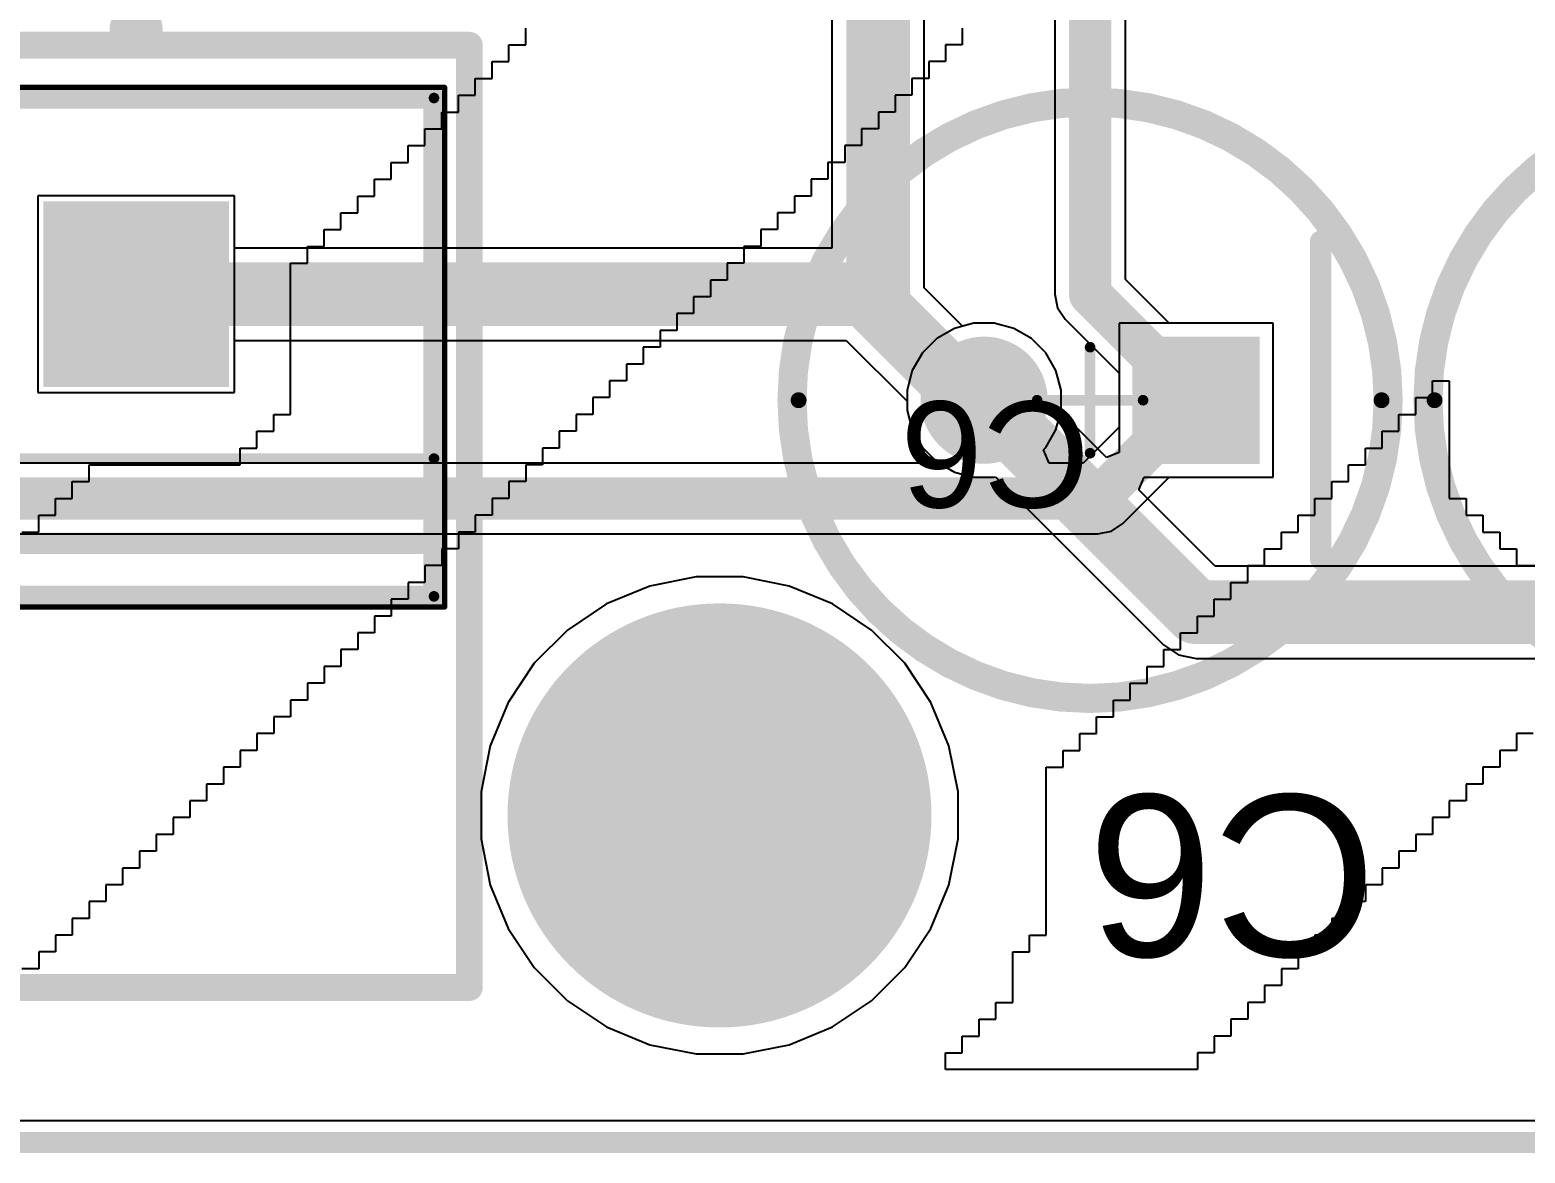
# Model space of a CAD drawing. Header units: inches. Extents: x 1.37 to 7.44, y 1.69 to 5.2.
# Drawn here: x 1.693 to 2.248, y 2.909 to 3.326 of the extents above; entities that cross this region are included whole.
import ezdxf

# ---------------------------------------------------------------- set-up
doc = ezdxf.new("R2010")
doc.units = ezdxf.units.IN
doc.header["$MEASUREMENT"] = 0
for name, color, linetype in [('Board', 216, 'Continuous'), ('Bottom Layer', 5, 'Continuous'), ('Bottom Overlay', 54, 'Continuous'), ('Bottom Solder', 6, 'Continuous'), ('Mechanical 1', 6, 'Continuous'), ('Multi-Layer', 9, 'Continuous'), ('Pad Holes', 156, 'Continuous'), ('Top 3D Body', 56, 'Continuous'), ('Top Assembly', 56, 'Continuous'), ('Top Component Center', 56, 'Continuous'), ('Top Courtyard', 56, 'Continuous'), ('Top Layer', 1, 'Continuous'), ('Top Overlay', 2, 'Continuous'), ('Top Solder', 216, 'Continuous')]:
    doc.layers.add(name, color=color, linetype=linetype)
doc.styles.add('Arial', font='', dxfattribs={"height": 0.2})
doc.styles.get('Arial').set_extended_font_data('Arial')

# ---------------------------------------------------------------- blocks, each defined once
blk = doc.blocks.new('NDE0003A_61')
at = {"layer": 'Bottom Layer'}
blk.add_hatch(color=5, dxfattribs=at).paths.add_polyline_path([(-0.1315, 0.0315), (-0.0685, 0.0315), (-0.0685, -0.0315), (-0.1315, -0.0315)])
h = blk.add_hatch(color=5, dxfattribs=at)
edge = h.paths.add_edge_path()
edge.add_arc((0, 0), 0.0315, 0, 360)
h = blk.add_hatch(color=5, dxfattribs=at)
edge = h.paths.add_edge_path()
edge.add_arc((0.1, 0), 0.0315, 0, 360)
at = {"layer": 'Bottom Solder'}
blk.add_hatch(color=6, dxfattribs=at).paths.add_polyline_path([(-0.13445, 0.03445), (-0.06555, 0.03445), (-0.06555, -0.03445), (-0.13445, -0.03445)])
h = blk.add_hatch(color=6, dxfattribs=at)
edge = h.paths.add_edge_path()
edge.add_arc((0, 0), 0.03445, 0, 360)
h = blk.add_hatch(color=6, dxfattribs=at)
edge = h.paths.add_edge_path()
edge.add_arc((0.1, 0), 0.03445, 0, 360)
at = {"layer": 'Multi-Layer'}
blk.add_hatch(color=9, dxfattribs=at).paths.add_polyline_path([(-0.1315, 0.0315), (-0.0685, 0.0315), (-0.0685, -0.0315), (-0.1315, -0.0315)])
h = blk.add_hatch(color=9, dxfattribs=at)
edge = h.paths.add_edge_path()
edge.add_arc((0, 0), 0.0315, 0, 360)
h = blk.add_hatch(color=9, dxfattribs=at)
edge = h.paths.add_edge_path()
edge.add_arc((0.1, 0), 0.0315, 0, 360)
at = {"layer": 'Pad Holes'}
h = blk.add_hatch(color=7, dxfattribs=at)
edge = h.paths.add_edge_path()
edge.add_arc((-0.1, 0), 0.01969, 0, 360)
h = blk.add_hatch(color=7, dxfattribs=at)
edge = h.paths.add_edge_path()
edge.add_arc((0, 0), 0.01969, 0, 360)
h = blk.add_hatch(color=7, dxfattribs=at)
edge = h.paths.add_edge_path()
edge.add_arc((0.1, 0), 0.01969, 0, 360)
at = {"layer": 'Top Layer'}
blk.add_hatch(color=1, dxfattribs=at).paths.add_polyline_path([(-0.1315, 0.0315), (-0.0685, 0.0315), (-0.0685, -0.0315), (-0.1315, -0.0315)])
h = blk.add_hatch(color=1, dxfattribs=at)
edge = h.paths.add_edge_path()
edge.add_arc((0, 0), 0.0315, 0, 360)
h = blk.add_hatch(color=1, dxfattribs=at)
edge = h.paths.add_edge_path()
edge.add_arc((0.1, 0), 0.0315, 0, 360)
at = {"layer": 'Top Solder'}
blk.add_hatch(color=216, dxfattribs=at).paths.add_polyline_path([(-0.13445, 0.03445), (-0.06555, 0.03445), (-0.06555, -0.03445), (-0.13445, -0.03445)])
h = blk.add_hatch(color=216, dxfattribs=at)
edge = h.paths.add_edge_path()
edge.add_arc((0, 0), 0.03445, 0, 360)
h = blk.add_hatch(color=216, dxfattribs=at)
edge = h.paths.add_edge_path()
edge.add_arc((0.1, 0), 0.03445, 0, 360)
at = {"layer": 'Top 3D Body'}
for points in [[(0.21063, 0.1122, 0.00394, 0.00394, 0), (-0.21063, 0.1122, 0.00394, 0.00394, 0)], [(-0.21063, 0.1122, 0.00394, 0.00394, 0), (-0.21063, -0.07283, 0.00394, 0.00394, 0)], [(0.21063, 0.1122, 0.00394, 0.00394, 0), (0.21063, -0.07283, 0.00394, 0.00394, 0)], [(0.21063, 0.06102, 0.00394, 0.00394, 0), (-0.21063, 0.06102, 0.00394, 0.00394, 0)], [(0.21063, -0.07283, 0.00394, 0.00394, 0), (-0.21063, -0.07283, 0.00394, 0.00394, 0)]]:
    blk.add_lwpolyline(points, format="xyseb", dxfattribs=at)
for points in [[(-0.21161, 0.1122, 0.00197, 0.00197, 1), (-0.20965, 0.1122, 0.00197, 0.00197, 1)], [(-0.21161, 0.1122, 0.00197, 0.00197, 1), (-0.20965, 0.1122, 0.00197, 0.00197, 1)], [(0.20965, 0.1122, 0.00197, 0.00197, 1), (0.21161, 0.1122, 0.00197, 0.00197, 1)], [(0.20965, 0.1122, 0.00197, 0.00197, 1), (0.21161, 0.1122, 0.00197, 0.00197, 1)], [(-0.21161, 0.06102, 0.00197, 0.00197, 1), (-0.20965, 0.06102, 0.00197, 0.00197, 1)], [(0.20965, 0.06102, 0.00197, 0.00197, 1), (0.21161, 0.06102, 0.00197, 0.00197, 1)], [(-0.21161, -0.07283, 0.00197, 0.00197, 1), (-0.20965, -0.07283, 0.00197, 0.00197, 1)], [(-0.21161, -0.07283, 0.00197, 0.00197, 1), (-0.20965, -0.07283, 0.00197, 0.00197, 1)], [(0.20965, -0.07283, 0.00197, 0.00197, 1), (0.21161, -0.07283, 0.00197, 0.00197, 1)], [(0.20965, -0.07283, 0.00197, 0.00197, 1), (0.21161, -0.07283, 0.00197, 0.00197, 1)]]:
    blk.add_lwpolyline(points, format="xyseb", close=True, dxfattribs=at)
at = {"layer": 'Top Courtyard'}
for points in [[(-0.21457, 0.11614, 0.00197, 0.00197, 0), (-0.21457, -0.07677, 0.00197, 0.00197, 0)], [(0.21457, 0.11614, 0.00197, 0.00197, 0), (-0.21457, 0.11614, 0.00197, 0.00197, 0)], [(0.21457, 0.11614, 0.00197, 0.00197, 0), (0.21457, -0.07677, 0.00197, 0.00197, 0)], [(0, 0.01969, 0.00394, 0.00394, 0), (0, -0.01969, 0.00394, 0.00394, 0)], [(0.01969, 0, 0.00394, 0.00394, 0), (-0.01969, 0, 0.00394, 0.00394, 0)], [(0.21457, -0.07677, 0.00197, 0.00197, 0), (-0.21457, -0.07677, 0.00197, 0.00197, 0)]]:
    blk.add_lwpolyline(points, format="xyseb", dxfattribs=at)
for points in [[(-0.21506, 0.11614, 0.000984, 0.000984, 1), (-0.21407, 0.11614, 0.000984, 0.000984, 1)], [(-0.21506, 0.11614, 0.000984, 0.000984, 1), (-0.21407, 0.11614, 0.000984, 0.000984, 1)], [(0.21407, 0.11614, 0.000984, 0.000984, 1), (0.21506, 0.11614, 0.000984, 0.000984, 1)], [(0.21407, 0.11614, 0.000984, 0.000984, 1), (0.21506, 0.11614, 0.000984, 0.000984, 1)], [(-0.00098, 0.01969, 0.00197, 0.00197, 1), (0.00098, 0.01969, 0.00197, 0.00197, 1)], [(-0.02067, 0, 0.00197, 0.00197, 1), (-0.0187, 0, 0.00197, 0.00197, 1)], [(0.0187, 0, 0.00197, 0.00197, 1), (0.02067, 0, 0.00197, 0.00197, 1)], [(-0.00098, -0.01969, 0.00197, 0.00197, 1), (0.00098, -0.01969, 0.00197, 0.00197, 1)], [(-0.21506, -0.07677, 0.000984, 0.000984, 1), (-0.21407, -0.07677, 0.000984, 0.000984, 1)], [(-0.21506, -0.07677, 0.000984, 0.000984, 1), (-0.21407, -0.07677, 0.000984, 0.000984, 1)], [(0.21407, -0.07677, 0.000984, 0.000984, 1), (0.21506, -0.07677, 0.000984, 0.000984, 1)], [(0.21407, -0.07677, 0.000984, 0.000984, 1), (0.21506, -0.07677, 0.000984, 0.000984, 1)]]:
    blk.add_lwpolyline(points, format="xyseb", close=True, dxfattribs=at)
at = {"layer": 'Top Overlay'}
for points in [[(0.21063, 0.1122, 0.00787, 0.00787, 0), (-0.21063, 0.1122, 0.00787, 0.00787, 0)], [(-0.21063, 0.1122, 0.00787, 0.00787, 0), (-0.21063, -0.07283, 0.00787, 0.00787, 0)], [(0.21063, 0.1122, 0.00787, 0.00787, 0), (0.21063, -0.07283, 0.00787, 0.00787, 0)], [(0.21063, 0.09252, 0.00787, 0.00787, 0), (-0.21063, 0.09252, 0.00787, 0.00787, 0)], [(0.21063, -0.07283, 0.00787, 0.00787, 0), (-0.21063, -0.07283, 0.00787, 0.00787, 0)]]:
    blk.add_lwpolyline(points, format="xyseb", dxfattribs=at)
for points in [[(-0.2126, 0.1122, 0.00394, 0.00394, 1), (-0.20866, 0.1122, 0.00394, 0.00394, 1)], [(-0.2126, 0.1122, 0.00394, 0.00394, 1), (-0.20866, 0.1122, 0.00394, 0.00394, 1)], [(0.20866, 0.1122, 0.00394, 0.00394, 1), (0.2126, 0.1122, 0.00394, 0.00394, 1)], [(0.20866, 0.1122, 0.00394, 0.00394, 1), (0.2126, 0.1122, 0.00394, 0.00394, 1)], [(-0.2126, 0.09252, 0.00394, 0.00394, 1), (-0.20866, 0.09252, 0.00394, 0.00394, 1)], [(0.20866, 0.09252, 0.00394, 0.00394, 1), (0.2126, 0.09252, 0.00394, 0.00394, 1)], [(-0.2126, -0.07283, 0.00394, 0.00394, 1), (-0.20866, -0.07283, 0.00394, 0.00394, 1)], [(-0.2126, -0.07283, 0.00394, 0.00394, 1), (-0.20866, -0.07283, 0.00394, 0.00394, 1)], [(0.20866, -0.07283, 0.00394, 0.00394, 1), (0.2126, -0.07283, 0.00394, 0.00394, 1)], [(0.20866, -0.07283, 0.00394, 0.00394, 1), (0.2126, -0.07283, 0.00394, 0.00394, 1)], [(-0.09508, -0.09843, 0.00984, 0.00984, 1), (-0.10492, -0.09843, 0.00984, 0.00984, 1)], [(-0.10738, -0.09843, 0.00492, 0.00492, 1), (-0.10246, -0.09843, 0.00492, 0.00492, 1)], [(-0.09754, -0.09843, 0.00492, 0.00492, 1), (-0.09262, -0.09843, 0.00492, 0.00492, 1)]]:
    blk.add_lwpolyline(points, format="xyseb", close=True, dxfattribs=at)
at = {"layer": 'Mechanical 1', "style": 'Arial'}
blk.add_text('U3', height=0.04, dxfattribs=at).set_placement((-0.06, -0.02))
blk = doc.blocks.new('FP_RAD_TH_D_5_0_5_L_11_1_MFG_68')
at = {"layer": 'Bottom Layer'}
blk.add_hatch(color=5, dxfattribs=at).paths.add_polyline_path([(-0.06299, 0.02362), (-0.01575, 0.02362), (-0.01575, -0.02362), (-0.06299, -0.02362)])
h = blk.add_hatch(color=5, dxfattribs=at)
edge = h.paths.add_edge_path()
edge.add_arc((0.03937, 0), 0.02362, 0, 360)
at = {"layer": 'Bottom Solder'}
blk.add_hatch(color=6, dxfattribs=at).paths.add_polyline_path([(-0.06299, 0.02362), (-0.01575, 0.02362), (-0.01575, -0.02362), (-0.06299, -0.02362)])
h = blk.add_hatch(color=6, dxfattribs=at)
edge = h.paths.add_edge_path()
edge.add_arc((0.03937, 0), 0.02362, 0, 360)
at = {"layer": 'Multi-Layer'}
blk.add_hatch(color=9, dxfattribs=at).paths.add_polyline_path([(-0.06299, 0.02362), (-0.01575, 0.02362), (-0.01575, -0.02362), (-0.06299, -0.02362)])
h = blk.add_hatch(color=9, dxfattribs=at)
edge = h.paths.add_edge_path()
edge.add_arc((0.03937, 0), 0.02362, 0, 360)
at = {"layer": 'Pad Holes'}
h = blk.add_hatch(color=7, dxfattribs=at)
edge = h.paths.add_edge_path()
edge.add_arc((-0.03937, 0), 0.01378, 0, 360)
h = blk.add_hatch(color=7, dxfattribs=at)
edge = h.paths.add_edge_path()
edge.add_arc((0.03937, 0), 0.01378, 0, 360)
at = {"layer": 'Top Layer'}
blk.add_hatch(color=1, dxfattribs=at).paths.add_polyline_path([(-0.06299, 0.02362), (-0.01575, 0.02362), (-0.01575, -0.02362), (-0.06299, -0.02362)])
h = blk.add_hatch(color=1, dxfattribs=at)
edge = h.paths.add_edge_path()
edge.add_arc((0.03937, 0), 0.02362, 0, 360)
at = {"layer": 'Top Solder'}
blk.add_hatch(color=216, dxfattribs=at).paths.add_polyline_path([(-0.06299, 0.02362), (-0.01575, 0.02362), (-0.01575, -0.02362), (-0.06299, -0.02362)])
h = blk.add_hatch(color=216, dxfattribs=at)
edge = h.paths.add_edge_path()
edge.add_arc((0.03937, 0), 0.02362, 0, 360)
at = {"layer": 'Top 3D Body'}
for points in [[(0.10827, 0, 0.00591, 0.00591, 1), (-0.10827, 0, 0.00591, 0.00591, 1)], [(-0.10974, 0, 0.00295, 0.00295, 1), (-0.10679, 0, 0.00295, 0.00295, 1)], [(0.10679, 0, 0.00295, 0.00295, 1), (0.10974, 0, 0.00295, 0.00295, 1)]]:
    blk.add_lwpolyline(points, format="xyseb", close=True, dxfattribs=at)
at = {"layer": 'Top Component Center'}
for points in [[(0, 0.01969, 0.00394, 0.00394, 0), (0, -0.01969, 0.00394, 0.00394, 0)], [(0.01969, 0, 0.00394, 0.00394, 0), (-0.01969, 0, 0.00394, 0.00394, 0)]]:
    blk.add_lwpolyline(points, format="xyseb", dxfattribs=at)
for points in [[(-0.00098, 0.01969, 0.00197, 0.00197, 1), (0.00098, 0.01969, 0.00197, 0.00197, 1)], [(-0.02067, 0, 0.00197, 0.00197, 1), (-0.0187, 0, 0.00197, 0.00197, 1)], [(0.0187, 0, 0.00197, 0.00197, 1), (0.02067, 0, 0.00197, 0.00197, 1)], [(-0.00098, -0.01969, 0.00197, 0.00197, 1), (0.00098, -0.01969, 0.00197, 0.00197, 1)]]:
    blk.add_lwpolyline(points, format="xyseb", close=True, dxfattribs=at)
at = {"layer": 'Top Courtyard'}
for points in [[(-0.1122, 0, 0.00787, 0.00787, -1), (0.1122, 0, 0.00787, 0.00787, 0)], [(0.1122, 0, 0.00787, 0.00787, -1), (-0.1122, 0, 0.00787, 0.00787, 0)]]:
    blk.add_lwpolyline(points, format="xyseb", dxfattribs=at)
for points in [[(-0.11417, 0, 0.00394, 0.00394, 1), (-0.11024, 0, 0.00394, 0.00394, 1)], [(-0.11417, 0, 0.00394, 0.00394, 1), (-0.11024, 0, 0.00394, 0.00394, 1)], [(0.11024, 0, 0.00394, 0.00394, 1), (0.11417, 0, 0.00394, 0.00394, 1)], [(0.11024, 0, 0.00394, 0.00394, 1), (0.11417, 0, 0.00394, 0.00394, 1)]]:
    blk.add_lwpolyline(points, format="xyseb", close=True, dxfattribs=at)
at = {"layer": 'Top Overlay'}
for points in [[(0.10827, 0, 0.00591, 0.00591, 1), (-0.10827, 0, 0.00591, 0.00591, 1)], [(-0.0876, 0.05906, 0.00394, 0.00394, 1), (-0.08366, 0.05906, 0.00394, 0.00394, 1)], [(-0.10974, 0, 0.00295, 0.00295, 1), (-0.10679, 0, 0.00295, 0.00295, 1)], [(0.10679, 0, 0.00295, 0.00295, 1), (0.10974, 0, 0.00295, 0.00295, 1)], [(-0.0876, -0.05906, 0.00394, 0.00394, 1), (-0.08366, -0.05906, 0.00394, 0.00394, 1)]]:
    blk.add_lwpolyline(points, format="xyseb", close=True, dxfattribs=at)
blk.add_lwpolyline([(-0.08563, 0.05906, 0.00787, 0.00787, 0), (-0.08563, -0.05906, 0.00787, 0.00787, 0)], format="xyseb", dxfattribs=at)
at = {"layer": 'Top Assembly', "style": 'Arial'}
blk.add_text('C6', height=0.03937, dxfattribs=at).set_placement((0, 0.00044))
blk = doc.blocks.new('FP_RAD_TH_D_5_0_5_L_11_1_MFG_71')
at = {"layer": 'Bottom Layer'}
blk.add_hatch(color=5, dxfattribs=at).paths.add_polyline_path([(-0.06299, 0.02362), (-0.01575, 0.02362), (-0.01575, -0.02362), (-0.06299, -0.02362)])
h = blk.add_hatch(color=5, dxfattribs=at)
edge = h.paths.add_edge_path()
edge.add_arc((0.03937, 0), 0.02362, 0, 360)
at = {"layer": 'Bottom Solder'}
blk.add_hatch(color=6, dxfattribs=at).paths.add_polyline_path([(-0.06299, 0.02362), (-0.01575, 0.02362), (-0.01575, -0.02362), (-0.06299, -0.02362)])
h = blk.add_hatch(color=6, dxfattribs=at)
edge = h.paths.add_edge_path()
edge.add_arc((0.03937, 0), 0.02362, 0, 360)
at = {"layer": 'Multi-Layer'}
blk.add_hatch(color=9, dxfattribs=at).paths.add_polyline_path([(-0.06299, 0.02362), (-0.01575, 0.02362), (-0.01575, -0.02362), (-0.06299, -0.02362)])
h = blk.add_hatch(color=9, dxfattribs=at)
edge = h.paths.add_edge_path()
edge.add_arc((0.03937, 0), 0.02362, 0, 360)
at = {"layer": 'Pad Holes'}
h = blk.add_hatch(color=7, dxfattribs=at)
edge = h.paths.add_edge_path()
edge.add_arc((-0.03937, 0), 0.01378, 0, 360)
h = blk.add_hatch(color=7, dxfattribs=at)
edge = h.paths.add_edge_path()
edge.add_arc((0.03937, 0), 0.01378, 0, 360)
at = {"layer": 'Top Layer'}
blk.add_hatch(color=1, dxfattribs=at).paths.add_polyline_path([(-0.06299, 0.02362), (-0.01575, 0.02362), (-0.01575, -0.02362), (-0.06299, -0.02362)])
h = blk.add_hatch(color=1, dxfattribs=at)
edge = h.paths.add_edge_path()
edge.add_arc((0.03937, 0), 0.02362, 0, 360)
at = {"layer": 'Top Solder'}
blk.add_hatch(color=216, dxfattribs=at).paths.add_polyline_path([(-0.06299, 0.02362), (-0.01575, 0.02362), (-0.01575, -0.02362), (-0.06299, -0.02362)])
h = blk.add_hatch(color=216, dxfattribs=at)
edge = h.paths.add_edge_path()
edge.add_arc((0.03937, 0), 0.02362, 0, 360)
at = {"layer": 'Top 3D Body'}
for points in [[(0.10827, 0, 0.00591, 0.00591, 1), (-0.10827, 0, 0.00591, 0.00591, 1)], [(-0.10974, 0, 0.00295, 0.00295, 1), (-0.10679, 0, 0.00295, 0.00295, 1)], [(0.10679, 0, 0.00295, 0.00295, 1), (0.10974, 0, 0.00295, 0.00295, 1)]]:
    blk.add_lwpolyline(points, format="xyseb", close=True, dxfattribs=at)
at = {"layer": 'Top Component Center'}
for points in [[(0, 0.01969, 0.00394, 0.00394, 0), (0, -0.01969, 0.00394, 0.00394, 0)], [(0.01969, 0, 0.00394, 0.00394, 0), (-0.01969, 0, 0.00394, 0.00394, 0)]]:
    blk.add_lwpolyline(points, format="xyseb", dxfattribs=at)
for points in [[(-0.00098, 0.01969, 0.00197, 0.00197, 1), (0.00098, 0.01969, 0.00197, 0.00197, 1)], [(-0.02067, 0, 0.00197, 0.00197, 1), (-0.0187, 0, 0.00197, 0.00197, 1)], [(0.0187, 0, 0.00197, 0.00197, 1), (0.02067, 0, 0.00197, 0.00197, 1)], [(-0.00098, -0.01969, 0.00197, 0.00197, 1), (0.00098, -0.01969, 0.00197, 0.00197, 1)]]:
    blk.add_lwpolyline(points, format="xyseb", close=True, dxfattribs=at)
at = {"layer": 'Top Courtyard'}
for points in [[(-0.1122, 0, 0.00787, 0.00787, -1), (0.1122, 0, 0.00787, 0.00787, 0)], [(0.1122, 0, 0.00787, 0.00787, -1), (-0.1122, 0, 0.00787, 0.00787, 0)]]:
    blk.add_lwpolyline(points, format="xyseb", dxfattribs=at)
for points in [[(-0.11417, 0, 0.00394, 0.00394, 1), (-0.11024, 0, 0.00394, 0.00394, 1)], [(-0.11417, 0, 0.00394, 0.00394, 1), (-0.11024, 0, 0.00394, 0.00394, 1)], [(0.11024, 0, 0.00394, 0.00394, 1), (0.11417, 0, 0.00394, 0.00394, 1)], [(0.11024, 0, 0.00394, 0.00394, 1), (0.11417, 0, 0.00394, 0.00394, 1)]]:
    blk.add_lwpolyline(points, format="xyseb", close=True, dxfattribs=at)
at = {"layer": 'Top Overlay'}
for points in [[(0.10827, 0, 0.00591, 0.00591, 1), (-0.10827, 0, 0.00591, 0.00591, 1)], [(-0.0876, 0.05906, 0.00394, 0.00394, 1), (-0.08366, 0.05906, 0.00394, 0.00394, 1)], [(-0.10974, 0, 0.00295, 0.00295, 1), (-0.10679, 0, 0.00295, 0.00295, 1)], [(0.10679, 0, 0.00295, 0.00295, 1), (0.10974, 0, 0.00295, 0.00295, 1)], [(-0.0876, -0.05906, 0.00394, 0.00394, 1), (-0.08366, -0.05906, 0.00394, 0.00394, 1)]]:
    blk.add_lwpolyline(points, format="xyseb", close=True, dxfattribs=at)
blk.add_lwpolyline([(-0.08563, 0.05906, 0.00787, 0.00787, 0), (-0.08563, -0.05906, 0.00787, 0.00787, 0)], format="xyseb", dxfattribs=at)
at = {"layer": 'Top Assembly', "style": 'Arial'}
blk.add_text('C3', height=0.03937, dxfattribs=at).set_placement((0, 0.00044))

msp = doc.modelspace()

# ---------------------------------------------------------------- hatches: boundary and pattern name
at = {"layer": 'Bottom Layer'}
h = msp.add_hatch(color=5, dxfattribs=at)
edge = h.paths.add_edge_path()
edge.add_arc((1.94896, 3.03482), 0.07874, 0, 360)
at = {"layer": 'Bottom Solder'}
h = msp.add_hatch(color=6, dxfattribs=at)
edge = h.paths.add_edge_path()
edge.add_arc((1.94896, 3.03482), 0.07874, 0, 360)
at = {"layer": 'Multi-Layer'}
h = msp.add_hatch(color=9, dxfattribs=at)
edge = h.paths.add_edge_path()
edge.add_arc((1.94896, 3.03482), 0.07874, 0, 360)
at = {"layer": 'Pad Holes'}
h = msp.add_hatch(color=7, dxfattribs=at)
edge = h.paths.add_edge_path()
edge.add_arc((1.94896, 3.03482), 0.07874, 0, 360)
at = {"layer": 'Top Layer'}
h = msp.add_hatch(color=1, dxfattribs=at)
edge = h.paths.add_edge_path()
edge.add_arc((1.94896, 3.03482), 0.07874, 0, 360)
at = {"layer": 'Top Solder'}
h = msp.add_hatch(color=216, dxfattribs=at)
edge = h.paths.add_edge_path()
edge.add_arc((1.94896, 3.03482), 0.07874, 0, 360)

# ---------------------------------------------------------------- linework, layer by layer
at = {"layer": 'Board'}
msp.add_lwpolyline([(1.45669, 2.91339, 0.00787, 0.00787, 0), (3.66142, 2.91339, 0.00787, 0.00787, 0)], format="xyseb", dxfattribs=at)
at = {"layer": 'Bottom Layer'}
for p, q in [((1.99073, 3.85827), (1.99073, 3.24549)), ((2.02501, 3.23067), (2.02501, 3.85117)), ((2.07349, 3.84904), (2.07349, 3.22835)), ((2.09974, 3.23378), (2.09974, 3.84361)), ((1.76878, 3.26484), (1.69579, 3.26484)), ((1.69579, 3.26484), (1.69579, 3.19185)), ((1.76878, 3.24549), (1.76878, 3.26484)), ((1.99073, 3.24549), (1.76878, 3.24549)), ((2.11593, 3.2176), (2.09974, 3.23378)), ((2.03922, 3.21646), (2.02501, 3.23067)), ((2.07349, 3.22835), (2.07449, 3.22332)), ((2.07449, 3.22332), (2.07733, 3.21906)), ((2.04348, 3.2176), (2.03922, 3.21646)), ((2.05101, 3.2176), (2.04348, 3.2176)), ((2.05829, 3.21565), (2.05101, 3.2176)), ((2.06482, 3.21188), (2.05829, 3.21565)), ((2.07733, 3.21906), (2.09736, 3.19904)), ((2.15461, 3.2176), (2.11593, 3.2176)), ((2.15461, 3.16035), (2.15461, 3.2176)), ((1.76878, 3.19185), (1.76878, 3.21121)), ((1.76878, 3.21121), (1.996, 3.21121)), ((1.996, 3.21121), (2.01862, 3.18858)), ((2.07015, 3.20655), (2.06482, 3.21188)), ((2.07392, 3.20002), (2.07015, 3.20655)), ((2.07587, 3.19274), (2.07392, 3.20002)), ((2.09736, 3.19904), (2.09736, 3.16963)), ((1.69579, 3.19185), (1.76878, 3.19185)), ((2.01862, 3.18858), (2.01862, 3.18521)), ((2.07587, 3.18521), (2.07587, 3.19274)), ((2.01862, 3.18521), (2.02057, 3.17793)), ((2.07574, 3.18472), (2.07587, 3.18521)), ((2.09274, 3.16772), (2.07574, 3.18472)), ((2.02057, 3.17793), (2.02434, 3.1714)), ((2.02434, 3.1714), (2.02967, 3.16607)), ((2.02967, 3.16607), (2.0362, 3.1623)), ((2.09736, 3.16963), (2.09274, 3.16772)), ((2.0362, 3.1623), (2.04348, 3.16035)), ((2.04348, 3.16035), (2.05101, 3.16035)), ((2.05101, 3.16035), (2.0515, 3.16048)), ((2.0515, 3.16048), (2.11386, 3.09812)), ((2.10473, 3.15573), (2.10664, 3.16035)), ((2.10664, 3.16035), (2.15461, 3.16035)), ((2.13308, 3.12738), (2.10473, 3.15573)), ((2.27636, 3.12738), (2.13308, 3.12738)), ((1.94024, 3.1234), (1.92313, 3.12)), ((1.95769, 3.1234), (1.94024, 3.1234)), ((1.9748, 3.12), (1.95769, 3.1234)), ((1.92313, 3.12), (1.907, 3.11332)), ((1.99092, 3.11332), (1.9748, 3.12)), ((1.907, 3.11332), (1.8925, 3.10363)), ((2.00543, 3.10363), (1.99092, 3.11332)), ((1.8925, 3.10363), (1.88016, 3.09129)), ((2.01777, 3.09129), (2.00543, 3.10363)), ((2.11386, 3.09812), (2.11942, 3.0944)), ((2.11942, 3.0944), (2.12598, 3.0931)), ((1.88016, 3.09129), (1.87046, 3.07678)), ((2.02747, 3.07678), (2.01777, 3.09129)), ((2.12598, 3.0931), (2.28346, 3.0931)), ((1.87046, 3.07678), (1.86379, 3.06066)), ((2.03414, 3.06066), (2.02747, 3.07678)), ((1.86379, 3.06066), (1.86038, 3.04355)), ((2.03755, 3.04355), (2.03414, 3.06066)), ((1.86038, 3.04355), (1.86038, 3.0261)), ((2.03755, 3.0261), (2.03755, 3.04355)), ((1.86038, 3.0261), (1.86379, 3.00898)), ((2.03414, 3.00898), (2.03755, 3.0261)), ((1.86379, 3.00898), (1.87046, 2.99286)), ((2.02747, 2.99286), (2.03414, 3.00898)), ((1.87046, 2.99286), (1.88016, 2.97835)), ((2.01777, 2.97835), (2.02747, 2.99286)), ((1.88016, 2.97835), (1.8925, 2.96602)), ((2.00543, 2.96602), (2.01777, 2.97835)), ((1.8925, 2.96602), (1.907, 2.95632)), ((1.99092, 2.95632), (2.00543, 2.96602)), ((1.907, 2.95632), (1.92313, 2.94964)), ((1.9748, 2.94964), (1.99092, 2.95632)), ((1.92313, 2.94964), (1.94024, 2.94624)), ((1.95769, 2.94624), (1.9748, 2.94964)), ((1.94024, 2.94624), (1.95769, 2.94624)), ((3.66142, 2.92141), (1.45669, 2.92141))]:
    msp.add_line(p, q, dxfattribs=at)
for points in [[(2.00787, 3.22835, 0.02362, 0.02362, 0), (2.00787, 3.85827, 0.02362, 0.02362, 0)], [(2.08661, 3.22835, 0.01575, 0.01575, 0), (2.08661, 3.84904, 0.01575, 0.01575, 0)], [(1.73228, 3.22835, 0.02362, 0.02362, 0), (2.0031, 3.22835, 0.02362, 0.02362, 0)], [(2.0031, 3.22835, 0.02362, 0.02362, 0), (2.04247, 3.18898, 0.02362, 0.02362, 0)], [(2.08661, 3.22835, 0.01575, 0.01575, 0), (2.12598, 3.18898, 0.01575, 0.01575, 0)], [(2.04247, 3.18898, 0.02362, 0.02362, 0), (2.04724, 3.18898, 0.02362, 0.02362, 0)], [(2.04724, 3.18898, 0.02362, 0.02362, 0), (2.12598, 3.11024, 0.02362, 0.02362, 0)], [(2.12598, 3.11024, 0.02362, 0.02362, 0), (2.28346, 3.11024, 0.02362, 0.02362, 0)]]:
    msp.add_lwpolyline(points, format="xyseb", dxfattribs=at)
for points in [[(1.72638, 3.22835, 0.01181, 0.01181, 1), (1.73819, 3.22835, 0.01181, 0.01181, 1)], [(1.99719, 3.22835, 0.01181, 0.01181, 1), (2.009, 3.22835, 0.01181, 0.01181, 1)], [(1.99719, 3.22835, 0.01181, 0.01181, 1), (2.009, 3.22835, 0.01181, 0.01181, 1)], [(2.00197, 3.22835, 0.01181, 0.01181, 1), (2.01378, 3.22835, 0.01181, 0.01181, 1)], [(2.08268, 3.22835, 0.00787, 0.00787, 1), (2.09055, 3.22835, 0.00787, 0.00787, 1)], [(2.08268, 3.22835, 0.00787, 0.00787, 1), (2.09055, 3.22835, 0.00787, 0.00787, 1)], [(2.03656, 3.18898, 0.01181, 0.01181, 1), (2.04837, 3.18898, 0.01181, 0.01181, 1)], [(2.03656, 3.18898, 0.01181, 0.01181, 1), (2.04837, 3.18898, 0.01181, 0.01181, 1)], [(2.04134, 3.18898, 0.01181, 0.01181, 1), (2.05315, 3.18898, 0.01181, 0.01181, 1)], [(2.04134, 3.18898, 0.01181, 0.01181, 1), (2.05315, 3.18898, 0.01181, 0.01181, 1)], [(2.12205, 3.18898, 0.00787, 0.00787, 1), (2.12992, 3.18898, 0.00787, 0.00787, 1)], [(2.12008, 3.11024, 0.01181, 0.01181, 1), (2.13189, 3.11024, 0.01181, 0.01181, 1)], [(2.12008, 3.11024, 0.01181, 0.01181, 1), (2.13189, 3.11024, 0.01181, 0.01181, 1)]]:
    msp.add_lwpolyline(points, format="xyseb", close=True, dxfattribs=at)
at = {"layer": 'Bottom Overlay'}
for p, q in [((1.87696, 3.32094), (1.87696, 3.32718)), ((2.03914, 3.32718), (2.03914, 3.32094)), ((1.87073, 3.3147), (1.87073, 3.32094)), ((1.87073, 3.32094), (1.87696, 3.32094)), ((2.03914, 3.32094), (2.03291, 3.32094)), ((2.03291, 3.32094), (2.03291, 3.3147)), ((1.86449, 3.30846), (1.86449, 3.3147)), ((1.86449, 3.3147), (1.87073, 3.3147)), ((2.03291, 3.3147), (2.02667, 3.3147)), ((2.02667, 3.3147), (2.02667, 3.30846)), ((1.85825, 3.30223), (1.85825, 3.30846)), ((1.85825, 3.30846), (1.86449, 3.30846)), ((2.02667, 3.30846), (2.02043, 3.30846)), ((2.02043, 3.30846), (2.02043, 3.30223)), ((1.85201, 3.29599), (1.85201, 3.30223)), ((1.85201, 3.30223), (1.85825, 3.30223)), ((2.02043, 3.30223), (2.01419, 3.30223)), ((2.01419, 3.30223), (2.01419, 3.29599)), ((1.84578, 3.28975), (1.84578, 3.29599)), ((1.84578, 3.29599), (1.85201, 3.29599)), ((2.01419, 3.29599), (2.00796, 3.29599)), ((2.00796, 3.29599), (2.00796, 3.28975)), ((1.83954, 3.28351), (1.83954, 3.28975)), ((1.83954, 3.28975), (1.84578, 3.28975)), ((2.00796, 3.28975), (2.00172, 3.28975)), ((2.00172, 3.28975), (2.00172, 3.28351)), ((1.8333, 3.27728), (1.8333, 3.28351)), ((1.8333, 3.28351), (1.83954, 3.28351)), ((2.00172, 3.28351), (1.99548, 3.28351)), ((1.99548, 3.28351), (1.99548, 3.27728)), ((1.82706, 3.27104), (1.82706, 3.27728)), ((1.82706, 3.27728), (1.8333, 3.27728)), ((1.99548, 3.27728), (1.98924, 3.27728)), ((1.98924, 3.27728), (1.98924, 3.27104)), ((1.82083, 3.2648), (1.82083, 3.27104)), ((1.82083, 3.27104), (1.82706, 3.27104)), ((1.98924, 3.27104), (1.983, 3.27104)), ((1.983, 3.27104), (1.983, 3.2648)), ((1.81459, 3.25856), (1.81459, 3.2648)), ((1.81459, 3.2648), (1.82083, 3.2648)), ((1.983, 3.2648), (1.97677, 3.2648)), ((1.97677, 3.2648), (1.97677, 3.25856)), ((1.80835, 3.25232), (1.80835, 3.25856)), ((1.80835, 3.25856), (1.81459, 3.25856)), ((1.97677, 3.25856), (1.97053, 3.25856)), ((1.97053, 3.25856), (1.97053, 3.25232)), ((1.80211, 3.24609), (1.80211, 3.25232)), ((1.80211, 3.25232), (1.80835, 3.25232)), ((1.97053, 3.25232), (1.96429, 3.25232)), ((1.96429, 3.25232), (1.96429, 3.24609)), ((1.79588, 3.23985), (1.79588, 3.24609)), ((1.79588, 3.24609), (1.80211, 3.24609)), ((1.96429, 3.24609), (1.95805, 3.24609)), ((1.95805, 3.24609), (1.95805, 3.23985)), ((1.78964, 3.18371), (1.78964, 3.23985)), ((1.78964, 3.23985), (1.79588, 3.23985)), ((1.95805, 3.23985), (1.95182, 3.23985)), ((1.95182, 3.23985), (1.95182, 3.23361)), ((1.95182, 3.23361), (1.94558, 3.23361)), ((1.94558, 3.23361), (1.94558, 3.22737)), ((1.94558, 3.22737), (1.93934, 3.22737)), ((1.93934, 3.22737), (1.93934, 3.22114)), ((1.93934, 3.22114), (1.9331, 3.22114)), ((1.9331, 3.22114), (1.9331, 3.2149)), ((1.9331, 3.2149), (1.92687, 3.2149)), ((1.92687, 3.2149), (1.92687, 3.20866)), ((1.92687, 3.20866), (1.92063, 3.20866)), ((1.92063, 3.20866), (1.92063, 3.20242)), ((1.92063, 3.20242), (1.91439, 3.20242)), ((1.91439, 3.20242), (1.91439, 3.19619)), ((1.91439, 3.19619), (1.90815, 3.19619)), ((1.90815, 3.19619), (1.90815, 3.18995)), ((2.2138, 3.18995), (2.2138, 3.19619)), ((2.2138, 3.19619), (2.22004, 3.19619)), ((2.22004, 3.19619), (2.22004, 3.15252)), ((1.90815, 3.18995), (1.90192, 3.18995)), ((1.90192, 3.18995), (1.90192, 3.18371)), ((2.20756, 3.18371), (2.20756, 3.18995)), ((2.20756, 3.18995), (2.2138, 3.18995)), ((1.7834, 3.17747), (1.7834, 3.18371)), ((1.7834, 3.18371), (1.78964, 3.18371)), ((1.90192, 3.18371), (1.89568, 3.18371)), ((1.89568, 3.18371), (1.89568, 3.17747)), ((2.20132, 3.17747), (2.20132, 3.18371)), ((2.20132, 3.18371), (2.20756, 3.18371)), ((1.77716, 3.17124), (1.77716, 3.17747)), ((1.77716, 3.17747), (1.7834, 3.17747)), ((1.89568, 3.17747), (1.88944, 3.17747)), ((1.88944, 3.17747), (1.88944, 3.17124)), ((2.19508, 3.17124), (2.19508, 3.17747)), ((2.19508, 3.17747), (2.20132, 3.17747)), ((1.77092, 3.165), (1.77092, 3.17124)), ((1.77092, 3.17124), (1.77716, 3.17124)), ((1.88944, 3.17124), (1.8832, 3.17124)), ((1.8832, 3.17124), (1.8832, 3.165)), ((2.18885, 3.165), (2.18885, 3.17124)), ((2.18885, 3.17124), (2.19508, 3.17124)), ((1.71479, 3.15876), (1.71479, 3.165)), ((1.71479, 3.165), (1.77092, 3.165)), ((1.8832, 3.165), (1.87696, 3.165)), ((1.87696, 3.165), (1.87696, 3.15876)), ((2.18261, 3.15876), (2.18261, 3.165)), ((2.18261, 3.165), (2.18885, 3.165)), ((1.70855, 3.15252), (1.70855, 3.15876)), ((1.70855, 3.15876), (1.71479, 3.15876)), ((1.87696, 3.15876), (1.87073, 3.15876)), ((1.87073, 3.15876), (1.87073, 3.15252)), ((2.17637, 3.15252), (2.17637, 3.15876)), ((2.17637, 3.15876), (2.18261, 3.15876)), ((1.70231, 3.14629), (1.70231, 3.15252)), ((1.70231, 3.15252), (1.70855, 3.15252)), ((1.87073, 3.15252), (1.86449, 3.15252)), ((1.86449, 3.15252), (1.86449, 3.14629)), ((2.17013, 3.14629), (2.17013, 3.15252)), ((2.17013, 3.15252), (2.17637, 3.15252)), ((2.22004, 3.15252), (2.22627, 3.15252)), ((2.22627, 3.15252), (2.22627, 3.14629)), ((1.69607, 3.14005), (1.69607, 3.14629)), ((1.69607, 3.14629), (1.70231, 3.14629)), ((1.86449, 3.14629), (1.85825, 3.14629)), ((1.85825, 3.14629), (1.85825, 3.14005)), ((2.1639, 3.14005), (2.1639, 3.14629)), ((2.1639, 3.14629), (2.17013, 3.14629)), ((2.22627, 3.14629), (2.23251, 3.14629)), ((2.23251, 3.14629), (2.23251, 3.14005)), ((1.68984, 3.14005), (1.69607, 3.14005)), ((1.85825, 3.14005), (1.85201, 3.14005)), ((1.85201, 3.14005), (1.85201, 3.13381)), ((2.15766, 3.13381), (2.15766, 3.14005)), ((2.15766, 3.14005), (2.1639, 3.14005)), ((2.23251, 3.14005), (2.23875, 3.14005)), ((2.23875, 3.14005), (2.23875, 3.13381)), ((1.85201, 3.13381), (1.84578, 3.13381)), ((1.84578, 3.13381), (1.84578, 3.12757)), ((2.15142, 3.12757), (2.15142, 3.13381)), ((2.15142, 3.13381), (2.15766, 3.13381)), ((2.23875, 3.13381), (2.24499, 3.13381)), ((2.24499, 3.13381), (2.24499, 3.12757)), ((1.84578, 3.12757), (1.83954, 3.12757)), ((1.83954, 3.12757), (1.83954, 3.12133)), ((2.14518, 3.12133), (2.14518, 3.12757)), ((2.14518, 3.12757), (2.15142, 3.12757)), ((2.24499, 3.12757), (2.30736, 3.12757)), ((1.83954, 3.12133), (1.8333, 3.12133)), ((1.8333, 3.12133), (1.8333, 3.1151)), ((2.13895, 3.1151), (2.13895, 3.12133)), ((2.13895, 3.12133), (2.14518, 3.12133)), ((1.8333, 3.1151), (1.82706, 3.1151)), ((1.82706, 3.1151), (1.82706, 3.10886)), ((2.13271, 3.10886), (2.13271, 3.1151)), ((2.13271, 3.1151), (2.13895, 3.1151)), ((1.82706, 3.10886), (1.82083, 3.10886)), ((1.82083, 3.10886), (1.82083, 3.10262)), ((2.12647, 3.10262), (2.12647, 3.10886)), ((2.12647, 3.10886), (2.13271, 3.10886)), ((1.82083, 3.10262), (1.81459, 3.10262)), ((1.81459, 3.10262), (1.81459, 3.09638)), ((2.12023, 3.09638), (2.12023, 3.10262)), ((2.12023, 3.10262), (2.12647, 3.10262)), ((1.81459, 3.09638), (1.80835, 3.09638)), ((1.80835, 3.09638), (1.80835, 3.09015)), ((2.114, 3.09015), (2.114, 3.09638)), ((2.114, 3.09638), (2.12023, 3.09638)), ((1.80835, 3.09015), (1.80211, 3.09015)), ((1.80211, 3.09015), (1.80211, 3.08391)), ((2.10776, 3.08391), (2.10776, 3.09015)), ((2.10776, 3.09015), (2.114, 3.09015)), ((1.80211, 3.08391), (1.79588, 3.08391)), ((1.79588, 3.08391), (1.79588, 3.07767)), ((2.10152, 3.07767), (2.10152, 3.08391)), ((2.10152, 3.08391), (2.10776, 3.08391)), ((1.79588, 3.07767), (1.78964, 3.07767)), ((1.78964, 3.07767), (1.78964, 3.07143)), ((2.09528, 3.07143), (2.09528, 3.07767)), ((2.09528, 3.07767), (2.10152, 3.07767)), ((1.78964, 3.07143), (1.7834, 3.07143)), ((1.7834, 3.07143), (1.7834, 3.0652)), ((2.08904, 3.0652), (2.08904, 3.07143)), ((2.08904, 3.07143), (2.09528, 3.07143)), ((1.7834, 3.0652), (1.77716, 3.0652)), ((1.77716, 3.0652), (1.77716, 3.05896)), ((2.08281, 3.05896), (2.08281, 3.0652)), ((2.08281, 3.0652), (2.08904, 3.0652)), ((2.25122, 3.0652), (2.24499, 3.0652)), ((2.24499, 3.0652), (2.24499, 3.05896)), ((1.77716, 3.05896), (1.77092, 3.05896)), ((1.77092, 3.05896), (1.77092, 3.05272)), ((2.07657, 3.05272), (2.07657, 3.05896)), ((2.07657, 3.05896), (2.08281, 3.05896)), ((2.24499, 3.05896), (2.23875, 3.05896)), ((2.23875, 3.05896), (2.23875, 3.05272)), ((1.77092, 3.05272), (1.76469, 3.05272)), ((1.76469, 3.05272), (1.76469, 3.04648)), ((2.07033, 2.99034), (2.07033, 3.05272)), ((2.07033, 3.05272), (2.07657, 3.05272)), ((2.23875, 3.05272), (2.23251, 3.05272)), ((2.23251, 3.05272), (2.23251, 3.04648)), ((1.76469, 3.04648), (1.75845, 3.04648)), ((1.75845, 3.04648), (1.75845, 3.04025)), ((2.23251, 3.04648), (2.22627, 3.04648)), ((2.22627, 3.04648), (2.22627, 3.04025)), ((1.75845, 3.04025), (1.75221, 3.04025)), ((1.75221, 3.04025), (1.75221, 3.03401)), ((2.22627, 3.04025), (2.22004, 3.04025)), ((2.22004, 3.04025), (2.22004, 3.03401)), ((1.75221, 3.03401), (1.74597, 3.03401)), ((1.74597, 3.03401), (1.74597, 3.02777)), ((2.22004, 3.03401), (2.2138, 3.03401)), ((2.2138, 3.03401), (2.2138, 3.02777)), ((1.74597, 3.02777), (1.73974, 3.02777)), ((1.73974, 3.02777), (1.73974, 3.02153)), ((2.2138, 3.02777), (2.20756, 3.02777)), ((2.20756, 3.02777), (2.20756, 3.02153)), ((1.73974, 3.02153), (1.7335, 3.02153)), ((1.7335, 3.02153), (1.7335, 3.01529)), ((2.20756, 3.02153), (2.20132, 3.02153)), ((2.20132, 3.02153), (2.20132, 3.01529)), ((1.7335, 3.01529), (1.72726, 3.01529)), ((1.72726, 3.01529), (1.72726, 3.00906)), ((2.20132, 3.01529), (2.19508, 3.01529)), ((2.19508, 3.01529), (2.19508, 3.00906)), ((1.72726, 3.00906), (1.72102, 3.00906)), ((1.72102, 3.00906), (1.72102, 3.00282)), ((2.19508, 3.00906), (2.18885, 3.00906)), ((2.18885, 3.00906), (2.18885, 3.00282)), ((1.72102, 3.00282), (1.71479, 3.00282)), ((1.71479, 3.00282), (1.71479, 2.99658)), ((2.18885, 3.00282), (2.18261, 3.00282)), ((2.18261, 3.00282), (2.18261, 2.99658)), ((1.71479, 2.99658), (1.70855, 2.99658)), ((1.70855, 2.99658), (1.70855, 2.99034)), ((2.18261, 2.99658), (2.17637, 2.99658)), ((2.17637, 2.99658), (2.17637, 2.99034)), ((1.70855, 2.99034), (1.70231, 2.99034)), ((1.70231, 2.99034), (1.70231, 2.98411)), ((2.06409, 2.98411), (2.06409, 2.99034)), ((2.06409, 2.99034), (2.07033, 2.99034)), ((2.17637, 2.99034), (2.17013, 2.99034)), ((2.17013, 2.99034), (2.17013, 2.98411)), ((1.70231, 2.98411), (1.69607, 2.98411)), ((1.69607, 2.98411), (1.69607, 2.97787)), ((2.05786, 2.96539), (2.05786, 2.98411)), ((2.05786, 2.98411), (2.06409, 2.98411)), ((2.17013, 2.98411), (2.1639, 2.98411)), ((2.1639, 2.98411), (2.1639, 2.97787)), ((1.69607, 2.97787), (1.68984, 2.97787)), ((2.1639, 2.97787), (2.15766, 2.97787)), ((2.15766, 2.97787), (2.15766, 2.97163)), ((2.15766, 2.97163), (2.15142, 2.97163)), ((2.15142, 2.97163), (2.15142, 2.96539)), ((2.05162, 2.95916), (2.05162, 2.96539)), ((2.05162, 2.96539), (2.05786, 2.96539)), ((2.15142, 2.96539), (2.14518, 2.96539)), ((2.14518, 2.96539), (2.14518, 2.95916)), ((2.04538, 2.95292), (2.04538, 2.95916)), ((2.04538, 2.95916), (2.05162, 2.95916)), ((2.14518, 2.95916), (2.13895, 2.95916)), ((2.13895, 2.95916), (2.13895, 2.95292)), ((2.03914, 2.94668), (2.03914, 2.95292)), ((2.03914, 2.95292), (2.04538, 2.95292)), ((2.13895, 2.95292), (2.13271, 2.95292)), ((2.13271, 2.95292), (2.13271, 2.94668)), ((2.03291, 2.94044), (2.03291, 2.94668)), ((2.03291, 2.94668), (2.03914, 2.94668)), ((2.13271, 2.94668), (2.12647, 2.94668)), ((2.12647, 2.94668), (2.12647, 2.94044)), ((2.12647, 2.94044), (2.03291, 2.94044))]:
    msp.add_line(p, q, dxfattribs=at)
at = {"layer": 'Top Layer'}
for p, q in [((1.76878, 3.26484), (1.69579, 3.26484)), ((1.69579, 3.26484), (1.69579, 3.19185)), ((1.76878, 3.19185), (1.76878, 3.26484)), ((2.0362, 3.21565), (2.02967, 3.21188)), ((2.04348, 3.2176), (2.0362, 3.21565)), ((2.05101, 3.2176), (2.04348, 3.2176)), ((2.05829, 3.21565), (2.05101, 3.2176)), ((2.06482, 3.21188), (2.05829, 3.21565)), ((2.15461, 3.2176), (2.09736, 3.2176)), ((2.09736, 3.2176), (2.09736, 3.17892)), ((2.15461, 3.16035), (2.15461, 3.2176)), ((2.02967, 3.21188), (2.02434, 3.20655)), ((2.07015, 3.20655), (2.06482, 3.21188)), ((2.02434, 3.20655), (2.02057, 3.20002)), ((2.07392, 3.20002), (2.07015, 3.20655)), ((2.02057, 3.20002), (2.01862, 3.19274)), ((2.07587, 3.19274), (2.07392, 3.20002)), ((1.69579, 3.19185), (1.76878, 3.19185)), ((2.01862, 3.19274), (2.01862, 3.18521)), ((2.07587, 3.18521), (2.07587, 3.19274)), ((2.01862, 3.18521), (2.02057, 3.17793)), ((2.07392, 3.17793), (2.07587, 3.18521)), ((2.02057, 3.17793), (2.02434, 3.1714)), ((2.07015, 3.1714), (2.07392, 3.17793)), ((2.09736, 3.17892), (2.08405, 3.16561)), ((2.02434, 3.1714), (2.02514, 3.17061)), ((2.06935, 3.17061), (2.07015, 3.1714)), ((2.02514, 3.17061), (2.02307, 3.16561)), ((2.07142, 3.16561), (2.06935, 3.17061)), ((2.02307, 3.16561), (1.61359, 3.16561)), ((2.08405, 3.16561), (2.07142, 3.16561)), ((2.09877, 3.1432), (2.11593, 3.16035)), ((2.11593, 3.16035), (2.15461, 3.16035)), ((1.60815, 3.13935), (2.08949, 3.13935)), ((2.08949, 3.13935), (2.09451, 3.14035)), ((2.09451, 3.14035), (2.09877, 3.1432)), ((1.94024, 3.1234), (1.92313, 3.12)), ((1.95769, 3.1234), (1.94024, 3.1234)), ((1.9748, 3.12), (1.95769, 3.1234)), ((1.92313, 3.12), (1.907, 3.11332)), ((1.99092, 3.11332), (1.9748, 3.12)), ((1.907, 3.11332), (1.8925, 3.10363)), ((2.00543, 3.10363), (1.99092, 3.11332)), ((1.8925, 3.10363), (1.88016, 3.09129)), ((2.01777, 3.09129), (2.00543, 3.10363)), ((1.88016, 3.09129), (1.87046, 3.07678)), ((2.02747, 3.07678), (2.01777, 3.09129)), ((1.87046, 3.07678), (1.86379, 3.06066)), ((2.03414, 3.06066), (2.02747, 3.07678)), ((1.86379, 3.06066), (1.86038, 3.04355)), ((2.03755, 3.04355), (2.03414, 3.06066)), ((1.86038, 3.04355), (1.86038, 3.0261)), ((2.03755, 3.0261), (2.03755, 3.04355)), ((1.86038, 3.0261), (1.86379, 3.00898)), ((2.03414, 3.00898), (2.03755, 3.0261)), ((1.86379, 3.00898), (1.87046, 2.99286)), ((2.02747, 2.99286), (2.03414, 3.00898)), ((1.87046, 2.99286), (1.88016, 2.97835)), ((2.01777, 2.97835), (2.02747, 2.99286)), ((1.88016, 2.97835), (1.8925, 2.96602)), ((2.00543, 2.96602), (2.01777, 2.97835)), ((1.8925, 2.96602), (1.907, 2.95632)), ((1.99092, 2.95632), (2.00543, 2.96602)), ((1.907, 2.95632), (1.92313, 2.94964)), ((1.9748, 2.94964), (1.99092, 2.95632)), ((1.92313, 2.94964), (1.94024, 2.94624)), ((1.95769, 2.94624), (1.9748, 2.94964)), ((1.94024, 2.94624), (1.95769, 2.94624)), ((3.66142, 2.92141), (1.45669, 2.92141))]:
    msp.add_line(p, q, dxfattribs=at)
for points in [[(2.08949, 3.15248, 0.01575, 0.01575, 0), (2.12598, 3.18898, 0.01575, 0.01575, 0)], [(1.60815, 3.15248, 0.01575, 0.01575, 0), (2.08949, 3.15248, 0.01575, 0.01575, 0)]]:
    msp.add_lwpolyline(points, format="xyseb", dxfattribs=at)
for points in [[(2.12205, 3.18898, 0.00787, 0.00787, 1), (2.12992, 3.18898, 0.00787, 0.00787, 1)], [(2.08555, 3.15248, 0.00787, 0.00787, 1), (2.09343, 3.15248, 0.00787, 0.00787, 1)], [(2.08555, 3.15248, 0.00787, 0.00787, 1), (2.09343, 3.15248, 0.00787, 0.00787, 1)]]:
    msp.add_lwpolyline(points, format="xyseb", close=True, dxfattribs=at)
at = {"layer": 'Top Overlay'}
for points in [[(1.40576, 3.32077, 0.01, 0.01, 0), (1.85603, 3.32077, 0.01, 0.01, 0)], [(1.85603, 2.97093, 0.01, 0.01, 0), (1.85603, 3.32077, 0.01, 0.01, 0)], [(1.40576, 2.97093, 0.01, 0.01, 0), (1.85603, 2.97093, 0.01, 0.01, 0)]]:
    msp.add_lwpolyline(points, format="xyseb", dxfattribs=at)
for points in [[(1.85353, 3.32077, 0.005, 0.005, 1), (1.85853, 3.32077, 0.005, 0.005, 1)], [(1.85353, 3.32077, 0.005, 0.005, 1), (1.85853, 3.32077, 0.005, 0.005, 1)], [(1.85353, 2.97093, 0.005, 0.005, 1), (1.85853, 2.97093, 0.005, 0.005, 1)], [(1.85353, 2.97093, 0.005, 0.005, 1), (1.85853, 2.97093, 0.005, 0.005, 1)]]:
    msp.add_lwpolyline(points, format="xyseb", close=True, dxfattribs=at)

# ---------------------------------------------------------------- block references
at = {"rotation": 180}
for name, p in [('NDE0003A_61', (1.63228, 3.22835)), ('FP_RAD_TH_D_5_0_5_L_11_1_MFG_68', (2.08661, 3.18898)), ('FP_RAD_TH_D_5_0_5_L_11_1_MFG_71', (2.32283, 3.18898))]:
    msp.add_blockref(name, p, dxfattribs=at)

# ---------------------------------------------------------------- texts
at = {"layer": 'Top Overlay', "style": 'Arial'}
msp.add_text('C6', height=0.06, rotation=180, dxfattribs=at).set_placement((2.19311, 3.04248))

doc.saveas('drawing.dxf')
